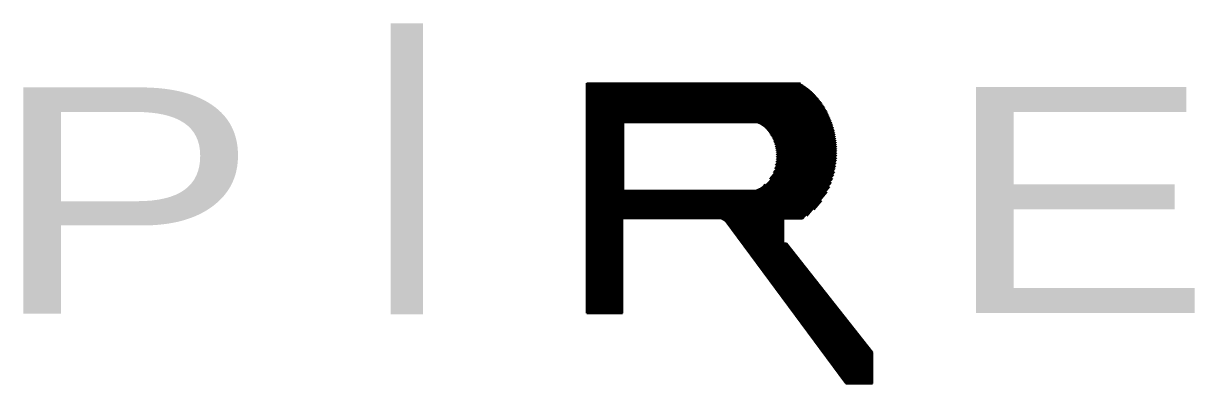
# Model space of a CAD drawing. Header units: millimetres. Extents: x 150000 to 150841, y 150000 to 150594.
# Drawn here: x 150763.22 to 150781.33, y 150127.99 to 150133.56 of the extents above; entities that cross this region are included whole.
import ezdxf

# ---------------------------------------------------------------- set-up
doc = ezdxf.new("R2010")
doc.units = ezdxf.units.MM
doc.linetypes.add('XKITLINE00', pattern=[0])
doc.styles.add('@ARIAL_UNICODE_MS_BOLD', font='arial.ttf')

msp = doc.modelspace()

# ---------------------------------------------------------------- linework, layer by layer
at = {"color": 7, "linetype": 'XKITLINE00'}
for p, q in [((150771.933, 150132.636), (150771.935, 150132.638)), ((150771.933, 150132.6), (150771.965, 150132.638)), ((150771.933, 150132.565), (150771.995, 150132.638)), ((150771.933, 150132.529), (150772.025, 150132.638)), ((150771.933, 150132.493), (150772.055, 150132.638)), ((150771.933, 150132.458), (150772.084, 150132.638)), ((150771.933, 150132.422), (150772.114, 150132.638)), ((150771.933, 150132.387), (150772.144, 150132.638)), ((150771.933, 150132.351), (150772.174, 150132.638)), ((150771.933, 150132.315), (150772.204, 150132.638)), ((150771.933, 150132.28), (150772.234, 150132.638)), ((150771.933, 150132.244), (150772.264, 150132.638)), ((150771.933, 150132.208), (150772.294, 150132.638)), ((150771.933, 150132.173), (150772.324, 150132.638)), ((150771.933, 150132.137), (150772.354, 150132.638)), ((150771.933, 150132.102), (150772.384, 150132.638)), ((150771.933, 150132.066), (150772.414, 150132.638)), ((150771.933, 150132.03), (150772.444, 150132.638)), ((150771.933, 150131.995), (150772.474, 150132.638)), ((150771.933, 150131.959), (150772.504, 150132.638)), ((150771.933, 150131.923), (150772.534, 150132.638)), ((150771.933, 150131.888), (150772.564, 150132.638)), ((150771.933, 150131.852), (150772.594, 150132.638)), ((150771.933, 150131.816), (150772.624, 150132.638)), ((150771.933, 150131.781), (150772.654, 150132.638)), ((150771.933, 150131.745), (150772.684, 150132.638)), ((150771.933, 150131.71), (150772.714, 150132.638)), ((150771.933, 150131.674), (150772.744, 150132.638)), ((150771.933, 150131.638), (150772.774, 150132.638)), ((150771.933, 150131.603), (150772.804, 150132.638)), ((150771.933, 150131.567), (150772.834, 150132.638)), ((150771.933, 150131.531), (150772.864, 150132.638)), ((150771.933, 150131.496), (150772.894, 150132.638)), ((150771.933, 150131.46), (150772.924, 150132.638)), ((150771.933, 150131.425), (150772.954, 150132.638)), ((150771.933, 150131.389), (150772.984, 150132.638)), ((150771.933, 150129.075), (150771.933, 150132.638)), ((150771.933, 150132.638), (150775.238, 150132.638)), ((150772.503, 150132.032), (150773.014, 150132.638)), ((150772.533, 150132.032), (150773.044, 150132.638)), ((150772.563, 150132.032), (150773.074, 150132.638)), ((150772.593, 150132.032), (150773.104, 150132.638)), ((150772.623, 150132.032), (150773.134, 150132.638)), ((150772.653, 150132.032), (150773.164, 150132.638)), ((150772.683, 150132.032), (150773.194, 150132.638)), ((150772.713, 150132.032), (150773.224, 150132.638)), ((150772.743, 150132.032), (150773.254, 150132.638)), ((150772.773, 150132.032), (150773.283, 150132.638)), ((150772.803, 150132.032), (150773.313, 150132.638)), ((150772.833, 150132.032), (150773.343, 150132.638)), ((150772.863, 150132.032), (150773.373, 150132.638)), ((150772.893, 150132.032), (150773.403, 150132.638)), ((150772.923, 150132.032), (150773.433, 150132.638)), ((150772.953, 150132.032), (150773.463, 150132.638)), ((150772.983, 150132.032), (150773.493, 150132.638)), ((150773.013, 150132.032), (150773.523, 150132.638)), ((150773.043, 150132.032), (150773.553, 150132.638)), ((150773.073, 150132.032), (150773.583, 150132.638)), ((150773.103, 150132.032), (150773.613, 150132.638)), ((150773.133, 150132.032), (150773.643, 150132.638)), ((150773.163, 150132.032), (150773.673, 150132.638)), ((150773.193, 150132.032), (150773.703, 150132.638)), ((150773.223, 150132.032), (150773.733, 150132.638)), ((150773.253, 150132.032), (150773.763, 150132.638)), ((150773.283, 150132.032), (150773.793, 150132.638)), ((150773.313, 150132.032), (150773.823, 150132.638)), ((150773.343, 150132.032), (150773.853, 150132.638)), ((150773.373, 150132.032), (150773.883, 150132.638)), ((150773.403, 150132.032), (150773.913, 150132.638)), ((150773.433, 150132.032), (150773.943, 150132.638)), ((150773.463, 150132.032), (150773.973, 150132.638)), ((150773.493, 150132.032), (150774.003, 150132.638)), ((150773.522, 150132.032), (150774.033, 150132.638)), ((150773.552, 150132.032), (150774.063, 150132.638)), ((150773.582, 150132.032), (150774.093, 150132.638)), ((150773.612, 150132.032), (150774.123, 150132.638)), ((150773.642, 150132.032), (150774.153, 150132.638)), ((150773.672, 150132.032), (150774.183, 150132.638)), ((150773.702, 150132.032), (150774.213, 150132.638)), ((150773.732, 150132.032), (150774.243, 150132.638)), ((150773.762, 150132.032), (150774.273, 150132.638)), ((150773.792, 150132.032), (150774.303, 150132.638)), ((150773.822, 150132.032), (150774.333, 150132.638)), ((150773.852, 150132.032), (150774.363, 150132.638)), ((150773.882, 150132.032), (150774.393, 150132.638)), ((150773.912, 150132.032), (150774.423, 150132.638)), ((150773.942, 150132.032), (150774.453, 150132.638)), ((150773.972, 150132.032), (150774.483, 150132.638)), ((150774.002, 150132.032), (150774.512, 150132.638)), ((150774.032, 150132.032), (150774.542, 150132.638)), ((150774.062, 150132.032), (150774.572, 150132.638)), ((150774.092, 150132.032), (150774.602, 150132.638)), ((150774.122, 150132.032), (150774.632, 150132.638)), ((150774.152, 150132.032), (150774.662, 150132.638)), ((150774.182, 150132.032), (150774.692, 150132.638)), ((150774.212, 150132.032), (150774.722, 150132.638)), ((150774.242, 150132.032), (150774.752, 150132.638)), ((150774.272, 150132.032), (150774.782, 150132.638)), ((150774.302, 150132.032), (150774.812, 150132.638)), ((150774.332, 150132.032), (150774.842, 150132.638)), ((150774.362, 150132.032), (150774.872, 150132.638)), ((150774.392, 150132.032), (150774.902, 150132.638)), ((150774.422, 150132.032), (150774.932, 150132.638)), ((150774.452, 150132.032), (150774.962, 150132.638)), ((150774.482, 150132.032), (150774.992, 150132.638)), ((150774.512, 150132.032), (150775.022, 150132.638)), ((150774.542, 150132.032), (150775.052, 150132.638)), ((150774.569, 150132.028), (150775.082, 150132.638)), ((150774.59, 150132.018), (150775.112, 150132.638)), ((150774.61, 150132.006), (150775.142, 150132.638)), ((150774.63, 150131.994), (150775.172, 150132.638)), ((150774.648, 150131.98), (150775.202, 150132.638)), ((150774.666, 150131.966), (150775.232, 150132.638)), ((150774.684, 150131.951), (150775.252, 150132.627)), ((150774.7, 150131.935), (150775.272, 150132.615)), ((150774.716, 150131.919), (150775.291, 150132.602)), ((150774.731, 150131.901), (150775.31, 150132.589)), ((150774.746, 150131.883), (150775.329, 150132.576)), ((150774.76, 150131.864), (150775.347, 150132.562)), ((150774.773, 150131.844), (150775.365, 150132.548)), ((150774.786, 150131.823), (150775.383, 150132.533)), ((150774.797, 150131.801), (150775.4, 150132.518)), ((150774.809, 150131.779), (150775.417, 150132.502)), ((150774.819, 150131.756), (150775.434, 150132.487)), ((150774.828, 150131.731), (150775.45, 150132.47)), ((150774.837, 150131.706), (150775.466, 150132.454)), ((150774.845, 150131.68), (150775.482, 150132.437)), ((150774.852, 150131.652), (150775.497, 150132.419)), ((150774.858, 150131.623), (150775.512, 150132.402)), ((150774.862, 150131.593), (150775.527, 150132.383)), ((150774.866, 150131.562), (150775.541, 150132.365)), ((150774.867, 150131.528), (150775.555, 150132.346)), ((150774.155, 150130.397), (150775.656, 150132.18)), ((150774.169, 150130.378), (150775.667, 150132.158)), ((150774.763, 150131.155), (150775.644, 150132.202)), ((150774.818, 150131.255), (150775.633, 150132.224)), ((150774.84, 150131.318), (150775.621, 150132.245)), ((150774.853, 150131.369), (150775.608, 150132.266)), ((150774.861, 150131.414), (150775.596, 150132.287)), ((150774.866, 150131.455), (150775.582, 150132.307)), ((150774.868, 150131.493), (150775.569, 150132.327)), ((150771.933, 150131.353), (150772.498, 150132.025)), ((150771.933, 150131.318), (150772.498, 150131.989)), ((150772.498, 150132.032), (150772.498, 150131.176)), ((150772.498, 150132.032), (150774.561, 150132.032)), ((150774.183, 150130.359), (150775.678, 150132.135)), ((150774.197, 150130.34), (150775.688, 150132.112)), ((150774.212, 150130.321), (150775.698, 150132.088)), ((150774.226, 150130.302), (150775.707, 150132.063)), ((150774.24, 150130.283), (150775.716, 150132.039)), ((150774.254, 150130.264), (150775.725, 150132.013)), ((150774.268, 150130.245), (150775.734, 150131.988)), ((150771.933, 150131.282), (150772.498, 150131.954)), ((150771.933, 150131.246), (150772.498, 150131.918)), ((150771.933, 150131.211), (150772.498, 150131.882)), ((150771.933, 150131.175), (150772.498, 150131.847)), ((150771.933, 150131.139), (150772.498, 150131.811)), ((150774.282, 150130.226), (150775.741, 150131.961)), ((150774.296, 150130.207), (150775.749, 150131.935)), ((150774.31, 150130.188), (150775.756, 150131.907)), ((150774.324, 150130.169), (150775.762, 150131.88)), ((150774.338, 150130.15), (150775.768, 150131.851)), ((150774.352, 150130.131), (150775.774, 150131.822)), ((150771.933, 150131.104), (150772.498, 150131.776)), ((150771.933, 150131.068), (150772.498, 150131.74)), ((150771.933, 150131.033), (150772.498, 150131.704)), ((150771.933, 150130.997), (150772.498, 150131.669)), ((150771.933, 150130.961), (150772.498, 150131.633)), ((150774.366, 150130.112), (150775.779, 150131.792)), ((150774.38, 150130.093), (150775.783, 150131.762)), ((150774.394, 150130.074), (150775.787, 150131.731)), ((150774.408, 150130.056), (150775.79, 150131.699)), ((150774.422, 150130.037), (150775.793, 150131.666)), ((150774.436, 150130.018), (150775.794, 150131.632)), ((150771.933, 150130.926), (150772.498, 150131.597)), ((150771.933, 150130.89), (150772.498, 150131.562)), ((150771.933, 150130.854), (150772.498, 150131.526)), ((150771.933, 150130.819), (150772.498, 150131.49)), ((150771.933, 150130.783), (150772.498, 150131.455)), ((150774.45, 150129.999), (150775.795, 150131.598)), ((150774.464, 150129.98), (150775.795, 150131.562)), ((150774.478, 150129.961), (150775.794, 150131.525)), ((150774.997, 150130.543), (150775.792, 150131.488)), ((150775.027, 150130.542), (150775.789, 150131.448)), ((150771.933, 150130.748), (150772.498, 150131.419)), ((150771.933, 150130.712), (150772.498, 150131.384)), ((150771.933, 150130.676), (150772.498, 150131.348)), ((150771.933, 150130.641), (150772.498, 150131.312)), ((150771.933, 150130.605), (150772.498, 150131.277)), ((150775.057, 150130.542), (150775.785, 150131.407)), ((150775.087, 150130.542), (150775.779, 150131.364)), ((150775.117, 150130.542), (150775.771, 150131.319)), ((150775.147, 150130.542), (150775.761, 150131.272)), ((150771.933, 150130.569), (150772.498, 150131.241)), ((150771.933, 150130.534), (150772.498, 150131.205)), ((150771.933, 150130.498), (150772.498, 150131.17)), ((150771.933, 150130.462), (150772.498, 150131.134)), ((150771.933, 150130.427), (150772.498, 150131.099)), ((150772.498, 150131.176), (150772.498, 150131.176)), ((150772.498, 150131.176), (150772.498, 150130.977)), ((150774.141, 150130.416), (150774.693, 150131.072)), ((150775.176, 150130.542), (150775.748, 150131.221)), ((150775.206, 150130.541), (150775.732, 150131.167)), ((150775.236, 150130.541), (150775.712, 150131.107)), ((150771.933, 150130.391), (150772.498, 150131.063)), ((150771.933, 150130.356), (150772.498, 150131.027)), ((150771.933, 150130.32), (150772.498, 150130.992)), ((150771.933, 150130.284), (150772.515, 150130.977)), ((150771.933, 150130.249), (150772.545, 150130.977)), ((150771.933, 150130.213), (150772.575, 150130.977)), ((150771.933, 150130.177), (150772.605, 150130.977)), ((150771.933, 150130.142), (150772.635, 150130.977)), ((150771.933, 150130.106), (150772.665, 150130.977)), ((150771.933, 150130.071), (150772.695, 150130.977)), ((150771.933, 150130.035), (150772.725, 150130.977)), ((150771.933, 150129.999), (150772.755, 150130.977)), ((150771.933, 150129.964), (150772.785, 150130.977)), ((150771.933, 150129.928), (150772.815, 150130.977)), ((150771.933, 150129.892), (150772.845, 150130.977)), ((150772.498, 150130.977), (150774.549, 150130.977)), ((150772.514, 150130.548), (150772.875, 150130.977)), ((150772.544, 150130.548), (150772.905, 150130.977)), ((150772.574, 150130.548), (150772.935, 150130.977)), ((150772.604, 150130.548), (150772.965, 150130.977)), ((150772.634, 150130.548), (150772.995, 150130.977)), ((150772.664, 150130.548), (150773.025, 150130.977)), ((150772.694, 150130.548), (150773.055, 150130.977)), ((150772.724, 150130.548), (150773.085, 150130.977)), ((150772.754, 150130.548), (150773.115, 150130.977)), ((150772.784, 150130.548), (150773.145, 150130.977)), ((150772.814, 150130.548), (150773.175, 150130.977)), ((150772.844, 150130.548), (150773.205, 150130.977)), ((150772.874, 150130.548), (150773.235, 150130.977)), ((150772.904, 150130.548), (150773.265, 150130.977)), ((150772.934, 150130.548), (150773.295, 150130.977)), ((150772.964, 150130.548), (150773.325, 150130.977)), ((150772.994, 150130.548), (150773.355, 150130.977)), ((150773.024, 150130.548), (150773.385, 150130.977)), ((150773.054, 150130.548), (150773.415, 150130.977)), ((150773.084, 150130.548), (150773.444, 150130.977)), ((150773.114, 150130.548), (150773.474, 150130.977)), ((150773.143, 150130.548), (150773.504, 150130.977)), ((150773.173, 150130.548), (150773.534, 150130.977)), ((150773.203, 150130.548), (150773.564, 150130.977)), ((150773.233, 150130.548), (150773.594, 150130.977)), ((150773.263, 150130.548), (150773.624, 150130.977)), ((150773.293, 150130.548), (150773.654, 150130.977)), ((150773.323, 150130.548), (150773.684, 150130.977)), ((150773.353, 150130.548), (150773.714, 150130.977)), ((150773.383, 150130.548), (150773.744, 150130.977)), ((150773.413, 150130.548), (150773.774, 150130.977)), ((150773.443, 150130.548), (150773.804, 150130.977)), ((150773.473, 150130.548), (150773.834, 150130.977)), ((150773.503, 150130.548), (150773.864, 150130.977)), ((150773.533, 150130.548), (150773.894, 150130.977)), ((150773.563, 150130.548), (150773.924, 150130.977)), ((150773.593, 150130.548), (150773.954, 150130.977)), ((150773.623, 150130.548), (150773.984, 150130.977)), ((150773.653, 150130.548), (150774.014, 150130.977)), ((150773.683, 150130.548), (150774.044, 150130.977)), ((150773.713, 150130.548), (150774.074, 150130.977)), ((150773.743, 150130.548), (150774.104, 150130.977)), ((150773.773, 150130.548), (150774.134, 150130.977)), ((150773.803, 150130.548), (150774.164, 150130.977)), ((150773.833, 150130.548), (150774.194, 150130.977)), ((150773.863, 150130.548), (150774.224, 150130.977)), ((150773.893, 150130.548), (150774.254, 150130.977)), ((150773.923, 150130.548), (150774.284, 150130.977)), ((150773.953, 150130.548), (150774.314, 150130.977)), ((150773.983, 150130.548), (150774.344, 150130.977)), ((150774.013, 150130.548), (150774.374, 150130.977)), ((150774.032, 150130.535), (150774.404, 150130.977)), ((150774.052, 150130.523), (150774.434, 150130.977)), ((150774.071, 150130.511), (150774.464, 150130.977)), ((150774.085, 150130.492), (150774.494, 150130.977)), ((150774.099, 150130.473), (150774.524, 150130.977)), ((150774.113, 150130.454), (150774.556, 150130.98)), ((150774.127, 150130.435), (150774.609, 150131.007)), ((150775.266, 150130.541), (150775.684, 150131.038)), ((150775.333, 150130.586), (150775.644, 150130.955)), ((150775.444, 150130.682), (150775.563, 150130.823)), ((150772.486, 150129.075), (150772.486, 150130.548)), ((150772.486, 150130.548), (150774.012, 150130.548)), ((150774.012, 150130.548), (150774.071, 150130.511)), ((150774.976, 150130.155), (150774.977, 150130.543)), ((150774.977, 150130.543), (150775.268, 150130.541)), ((150771.933, 150129.857), (150772.486, 150130.515)), ((150771.933, 150129.821), (150772.486, 150130.479)), ((150771.933, 150129.785), (150772.486, 150130.443)), ((150771.933, 150129.75), (150772.486, 150130.408)), ((150771.933, 150129.714), (150772.486, 150130.372)), ((150775.937, 150127.988), (150774.071, 150130.511)), ((150774.492, 150129.942), (150774.977, 150130.519)), ((150774.506, 150129.923), (150774.977, 150130.483)), ((150774.52, 150129.904), (150774.977, 150130.447)), ((150774.534, 150129.885), (150774.977, 150130.411)), ((150774.548, 150129.866), (150774.977, 150130.375)), ((150771.933, 150129.679), (150772.486, 150130.337)), ((150771.933, 150129.643), (150772.486, 150130.301)), ((150771.933, 150129.607), (150772.486, 150130.265)), ((150771.933, 150129.572), (150772.486, 150130.23)), ((150771.933, 150129.536), (150772.486, 150130.194)), ((150774.562, 150129.847), (150774.976, 150130.34)), ((150774.576, 150129.828), (150774.976, 150130.304)), ((150774.59, 150129.809), (150774.976, 150130.268)), ((150774.604, 150129.79), (150774.976, 150130.232)), ((150774.618, 150129.771), (150774.976, 150130.196)), ((150771.933, 150129.5), (150772.486, 150130.158)), ((150771.933, 150129.465), (150772.486, 150130.123)), ((150771.933, 150129.429), (150772.486, 150130.087)), ((150771.933, 150129.394), (150772.486, 150130.051)), ((150771.933, 150129.358), (150772.486, 150130.016)), ((150774.632, 150129.752), (150774.976, 150130.16)), ((150774.646, 150129.733), (150775.002, 150130.156)), ((150774.66, 150129.714), (150775.027, 150130.15)), ((150774.674, 150129.695), (150775.042, 150130.132)), ((150774.688, 150129.676), (150775.056, 150130.114)), ((150774.702, 150129.657), (150775.071, 150130.095)), ((150774.716, 150129.638), (150775.085, 150130.077)), ((150774.73, 150129.619), (150775.1, 150130.058)), ((150774.744, 150129.6), (150775.114, 150130.04)), ((150774.758, 150129.581), (150775.129, 150130.022)), ((150774.772, 150129.562), (150775.143, 150130.003)), ((150774.786, 150129.543), (150775.158, 150129.985)), ((150775.023, 150130.156), (150774.976, 150130.155)), ((150776.353, 150128.469), (150775.023, 150130.156)), ((150771.933, 150129.322), (150772.486, 150129.98)), ((150771.933, 150129.287), (150772.486, 150129.945)), ((150771.933, 150129.251), (150772.486, 150129.909)), ((150771.933, 150129.215), (150772.486, 150129.873)), ((150771.933, 150129.18), (150772.486, 150129.838)), ((150771.933, 150129.144), (150772.486, 150129.802)), ((150774.8, 150129.525), (150775.172, 150129.966)), ((150774.814, 150129.506), (150775.187, 150129.948)), ((150774.828, 150129.487), (150775.201, 150129.93)), ((150774.843, 150129.468), (150775.216, 150129.911)), ((150774.857, 150129.449), (150775.23, 150129.893)), ((150774.871, 150129.43), (150775.245, 150129.874)), ((150774.885, 150129.411), (150775.259, 150129.856)), ((150774.899, 150129.392), (150775.274, 150129.838)), ((150774.913, 150129.373), (150775.288, 150129.819)), ((150774.927, 150129.354), (150775.303, 150129.801)), ((150771.933, 150129.108), (150772.486, 150129.766)), ((150771.934, 150129.075), (150772.486, 150129.731)), ((150771.964, 150129.075), (150772.486, 150129.695)), ((150771.994, 150129.075), (150772.486, 150129.66)), ((150772.024, 150129.075), (150772.486, 150129.624)), ((150774.941, 150129.335), (150775.317, 150129.783)), ((150774.955, 150129.316), (150775.332, 150129.764)), ((150774.969, 150129.297), (150775.346, 150129.746)), ((150774.983, 150129.278), (150775.361, 150129.727)), ((150774.997, 150129.259), (150775.375, 150129.709)), ((150775.011, 150129.24), (150775.39, 150129.691)), ((150775.025, 150129.221), (150775.404, 150129.672)), ((150775.039, 150129.202), (150775.419, 150129.654)), ((150775.053, 150129.183), (150775.433, 150129.635)), ((150772.054, 150129.075), (150772.486, 150129.588)), ((150772.084, 150129.075), (150772.486, 150129.553)), ((150772.114, 150129.075), (150772.486, 150129.517)), ((150772.144, 150129.075), (150772.486, 150129.481)), ((150772.174, 150129.075), (150772.486, 150129.446)), ((150775.067, 150129.164), (150775.448, 150129.617)), ((150775.081, 150129.145), (150775.462, 150129.599)), ((150775.095, 150129.126), (150775.477, 150129.58)), ((150775.109, 150129.107), (150775.491, 150129.562)), ((150775.123, 150129.088), (150775.506, 150129.543)), ((150775.137, 150129.069), (150775.52, 150129.525)), ((150775.151, 150129.05), (150775.535, 150129.507)), ((150775.165, 150129.031), (150775.549, 150129.488)), ((150775.179, 150129.012), (150775.564, 150129.47)), ((150775.193, 150128.994), (150775.578, 150129.452)), ((150772.204, 150129.075), (150772.486, 150129.41)), ((150772.234, 150129.075), (150772.486, 150129.374)), ((150772.264, 150129.075), (150772.486, 150129.339)), ((150772.294, 150129.075), (150772.486, 150129.303)), ((150772.324, 150129.075), (150772.486, 150129.268)), ((150775.207, 150128.975), (150775.593, 150129.433)), ((150775.221, 150128.956), (150775.607, 150129.415)), ((150775.235, 150128.937), (150775.622, 150129.396)), ((150775.249, 150128.918), (150775.636, 150129.378)), ((150775.263, 150128.899), (150775.651, 150129.36)), ((150775.277, 150128.88), (150775.665, 150129.341)), ((150775.291, 150128.861), (150775.68, 150129.323)), ((150775.305, 150128.842), (150775.694, 150129.304)), ((150775.319, 150128.823), (150775.709, 150129.286)), ((150775.333, 150128.804), (150775.723, 150129.268)), ((150772.354, 150129.075), (150772.486, 150129.232)), ((150772.384, 150129.075), (150772.486, 150129.196)), ((150772.414, 150129.075), (150772.486, 150129.161)), ((150772.444, 150129.075), (150772.486, 150129.125)), ((150772.474, 150129.075), (150772.486, 150129.089)), ((150775.347, 150128.785), (150775.738, 150129.249)), ((150775.361, 150128.766), (150775.752, 150129.231)), ((150775.375, 150128.747), (150775.767, 150129.212)), ((150775.389, 150128.728), (150775.781, 150129.194)), ((150775.403, 150128.709), (150775.796, 150129.176)), ((150775.417, 150128.69), (150775.81, 150129.157)), ((150775.431, 150128.671), (150775.825, 150129.139)), ((150775.445, 150128.652), (150775.839, 150129.12)), ((150775.459, 150128.633), (150775.854, 150129.102)), ((150775.473, 150128.614), (150775.868, 150129.084)), ((150771.933, 150129.075), (150772.486, 150129.075)), ((150775.488, 150128.595), (150775.883, 150129.065)), ((150775.502, 150128.576), (150775.897, 150129.047)), ((150775.516, 150128.557), (150775.912, 150129.029)), ((150775.53, 150128.538), (150775.926, 150129.01)), ((150775.544, 150128.519), (150775.941, 150128.992)), ((150775.558, 150128.5), (150775.955, 150128.973)), ((150775.572, 150128.482), (150775.97, 150128.955)), ((150775.586, 150128.463), (150775.984, 150128.937)), ((150775.6, 150128.444), (150775.999, 150128.918)), ((150775.614, 150128.425), (150776.013, 150128.9)), ((150775.628, 150128.406), (150776.028, 150128.881)), ((150775.642, 150128.387), (150776.042, 150128.863)), ((150775.656, 150128.368), (150776.057, 150128.845)), ((150775.67, 150128.349), (150776.071, 150128.826)), ((150775.684, 150128.33), (150776.086, 150128.808)), ((150775.698, 150128.311), (150776.101, 150128.789)), ((150775.712, 150128.292), (150776.115, 150128.771)), ((150775.726, 150128.273), (150776.13, 150128.753)), ((150775.74, 150128.254), (150776.144, 150128.734)), ((150775.754, 150128.235), (150776.159, 150128.716)), ((150775.768, 150128.216), (150776.173, 150128.698)), ((150775.782, 150128.197), (150776.188, 150128.679)), ((150775.796, 150128.178), (150776.202, 150128.661)), ((150775.81, 150128.159), (150776.217, 150128.642)), ((150775.824, 150128.14), (150776.231, 150128.624)), ((150775.838, 150128.121), (150776.246, 150128.606)), ((150775.852, 150128.102), (150776.26, 150128.587)), ((150775.866, 150128.083), (150776.275, 150128.569)), ((150775.88, 150128.064), (150776.289, 150128.55)), ((150775.894, 150128.045), (150776.304, 150128.532)), ((150775.908, 150128.026), (150776.318, 150128.514)), ((150775.922, 150128.007), (150776.333, 150128.495)), ((150775.936, 150127.988), (150776.347, 150128.477)), ((150775.965, 150127.988), (150776.353, 150128.449)), ((150775.995, 150127.988), (150776.353, 150128.413)), ((150776.025, 150127.988), (150776.353, 150128.377)), ((150776.353, 150127.988), (150776.353, 150128.469)), ((150776.055, 150127.988), (150776.353, 150128.342)), ((150776.085, 150127.988), (150776.353, 150128.306)), ((150776.115, 150127.988), (150776.353, 150128.27)), ((150776.145, 150127.988), (150776.353, 150128.235)), ((150776.175, 150127.988), (150776.353, 150128.199)), ((150776.205, 150127.988), (150776.353, 150128.164)), ((150776.235, 150127.988), (150776.353, 150128.128)), ((150776.265, 150127.988), (150776.353, 150128.092)), ((150776.295, 150127.988), (150776.353, 150128.057)), ((150776.325, 150127.988), (150776.353, 150128.021)), ((150775.937, 150127.988), (150776.353, 150127.988))]:
    msp.add_line(p, q, dxfattribs=at)
msp.add_arc((150774.367, 150131.507), 0.56, 288.9943, 69.7183, dxfattribs=at)

# ---------------------------------------------------------------- texts
at = {"color": 7, "style": '@ARIAL_UNICODE_MS_BOLD'}
for s, height, width, p in [('I', 4.5, 0.85, (150768.408, 150129.061)), ('P', 3.5, 1.275, (150762.711, 150129.071)), ('E', 3.5, 1.275, (150777.441, 150129.079))]:
    msp.add_text(s, height=height, dxfattribs=dict(at, width=width)).set_placement(p)

doc.saveas('drawing.dxf')
